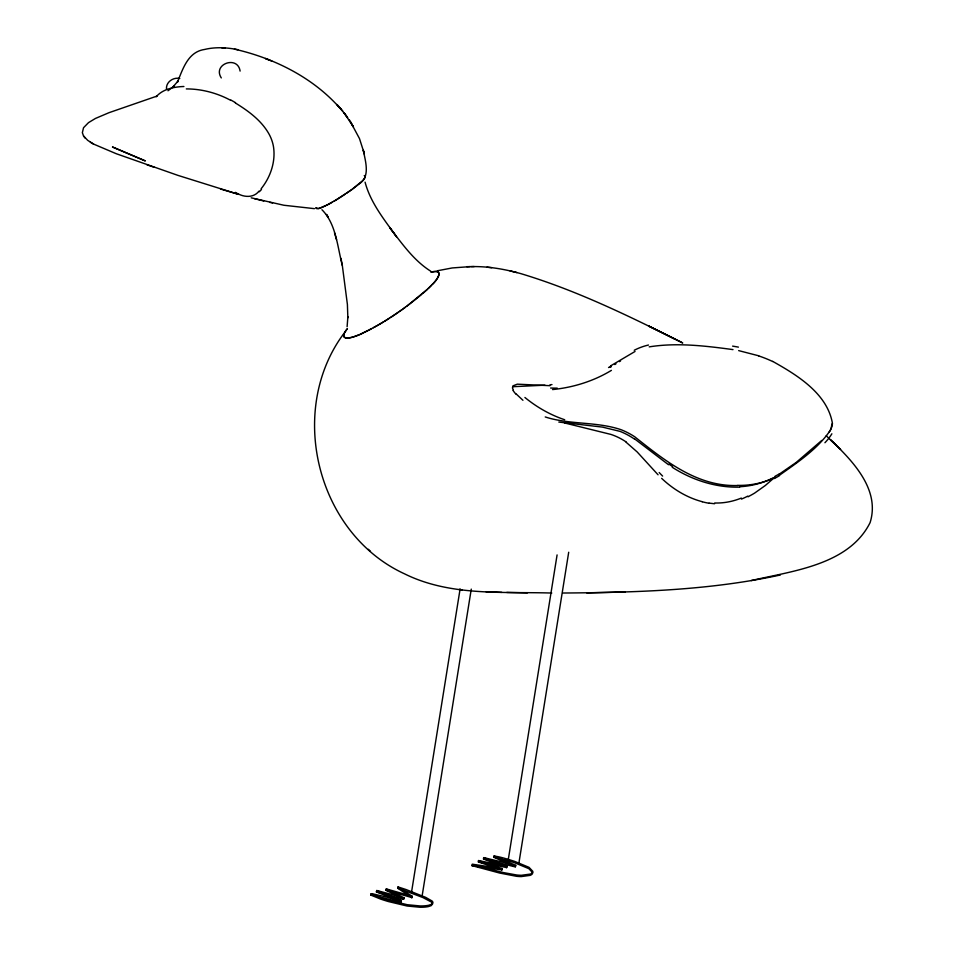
<?xml version="1.0" encoding="UTF-8"?>
<svg xmlns="http://www.w3.org/2000/svg" width="955" height="955" viewBox="0 0 955 955"><rect width="100%" height="100%" fill="white"/><g stroke="black" fill="none" stroke-linecap="round" stroke-linejoin="round"><path stroke-width="1.43" d="M364.38 154.161L363.318 150.305C365.264 160.87 370.695 176.89 359.104 183.909M347.107 326.706L347.883 316.821L347.847 317.788L347.405 304.49L342.32 265.43C337.211 245.889 336.088 223.888 321.942 209.718M370.97 895.145L371.328 893.713L373.035 893.916L401.387 900.529L401.184 901.83L399.882 901.735L370.97 895.145L380.579 899.073A87.43 23.517 9.1 0 0 388.279 901.52L407.093 906.02L419.937 907.25A23.624 6.351 9.1 0 0 428.652 906.522L431.254 905.603L432.687 903.764A16.128 4.333 9.1 0 0 431.839 902.284L422.958 897.581L399.071 888.508L397.829 888.305L412.011 897.616L385.892 890.215L386.512 888.974L412.226 896.315L400.479 888.759M371.113 895.014L371.328 893.713M401.184 901.83L376.354 891.851L377.153 890.573L404.108 897.831L386.107 888.914M397.829 888.305L398.235 886.98L406.209 889.594L425.667 897.354L432.042 900.983A16.128 4.333 9.1 0 1 432.89 902.463L431.457 904.301L428.867 905.221A23.624 6.351 9.1 0 1 420.14 905.949L407.308 904.719L388.494 900.219A87.43 23.517 9.1 0 1 380.794 897.772L371.173 893.844M398.02 888.281L398.235 886.98M400.778 901.854L400.981 900.553M376.354 891.851L402.294 898.942L403.32 899.121L403.535 897.819M403.32 899.121L404.168 897.676M411.45 892.71L460.119 588.853M411.51 897.676L411.712 896.375M412.011 897.616L412.226 896.315M422.134 895.909L471.269 589.116M475.781 865.552L503.452 872.584L516.715 874.995A16.128 4.333 9.1 0 0 521.466 875.281L530.383 874.064A23.624 6.351 9.1 0 0 532.842 871.366L529.046 867.355L514.817 861.446A87.43 23.517 9.1 0 0 507.033 859.023C490.166 853.925 488.28 856.516 506.819 860.336A87.43 23.517 9.1 0 1 514.602 862.759L528.843 868.656L532.639 872.667A23.624 6.351 9.1 0 1 530.18 875.365L521.251 876.583A16.128 4.333 9.1 0 1 516.5 876.296L499.656 873.049L471.877 865.612L472.856 864.287L502.151 868.62L485.606 862.962M471.877 865.612L501.948 869.921L478.467 861.995L478.491 860.562L506.95 866.269L489.449 859.751M478.288 861.864L506.735 867.582L483.719 859.106L483.839 857.626L515.736 865.337L494.105 856.038M483.373 858.927L483.839 857.626M494.308 857.292L494.523 855.99M501.745 870.077L502.151 868.62M506.222 867.594L506.425 866.292M506.735 867.582L506.902 866.101M508.179 860.24L557.087 554.915M483.636 858.927L513.444 866.472L515.437 866.77L515.736 865.337M518.851 863.427L568.702 552.241M376.592 890.466L381.666 892.591M343.943 333.975C342.535 342.32 355.702 335.897 359.438 334.548M403.893 899.133L385.892 890.215M344.122 333.558L346.963 329.153M343.334 334.214C286.679 411.366 317.144 533.761 404.586 573.86C450.103 596.433 502.688 591.539 551.775 593.043M828.94 432.424L829.656 431.326A29.068 24.902 14.7 0 0 831.208 428.437A21.87 18.742 19.7 0 0 832.438 423.399C827.364 393.603 797.282 375.136 772.702 361.396M515.437 866.77L493.902 857.339M347.381 328.627C334.608 343.884 357.206 336.614 363.175 332.901M261.133 188.756C270.444 177.236 275.685 161.908 273.548 147.094A62.839 48.49 2 0 0 269.286 134.524C261.718 120.688 248.539 111.055 235.36 102.973M422.337 293.794C426.575 290.463 451.655 267.878 431.075 272.247M432.09 284.59C437.474 280.46 444.612 267.722 431.35 272.175M431.409 285.306L428.127 288.541M258.996 191.131C253.744 198.055 243.991 197.434 237.186 193.304M821.742 440.446L796.219 462.423L779.101 474.253M427.243 289.389L407.152 305.91M775.412 476.724L765.349 485.474L754.665 493.067A115.066 101.743 66.1 0 1 750.32 495.538L748.04 496.803M421.334 294.665C402.664 310.184 382.43 324.139 360.274 334.19M358.65 184.291L355.153 187.085M167.984 90.773L174.49 85.807L172.771 87.12L178.167 80.912L177.32 82.333C182.906 69.07 187.813 51.845 204.657 49.445C213.896 47.213 223.554 47.38 232.913 48.789C276.89 58.434 320.45 81.044 347.644 117.692L344.098 112.881L353.434 126.872L349.291 119.769M354.627 187.49L352.431 189.126M403.189 308.811L405.398 307.2M351.87 189.532L346.641 193.197M402.067 309.611L399.811 311.199M398.677 311.987L390.583 317.418M335.79 200.132L351.488 189.806L362.446 180.853A20.974 3.665 -33.3 0 0 364.774 178.06L365.311 176.317L364.333 175.553M389.413 318.17L384.758 321.095M619.437 361.635L620.571 360.918M614.829 364.547L615.987 363.819M472.092 864.311L474.563 865.194M383.6 321.799L379.004 324.545M779.328 475.339C797.592 462.339 817.576 449.16 830.265 430.371A21.941 18.814 16 0 0 831.781 424.056M335.193 200.49L333.999 201.195M610.09 367.4L611.284 366.696M610.639 365.861L635.039 351.464M377.87 325.201L373.405 327.696M332.221 202.221L326.514 205.301M328.723 204.155L336.267 199.846A41.065 7.174 -33.3 0 0 345.507 193.972M371.232 328.878L369.108 329.988M327.995 204.537L319.185 208.393L316.642 208.644L315.723 207.748L318.194 208.62A21.129 3.689 -33.3 0 0 323.232 206.877L325.87 205.635M368.021 330.537L363.951 332.531M157.121 96.037L109.025 112.678L95.428 118.456L88.493 122.646L83.539 127.719L82.357 132.685L83.539 135.968L87.729 140.361L93.578 144.086L116.247 153.719L177.881 175.362L238.702 194.39L220.557 189.042M751.203 580.58C791.982 571.054 848.923 565.145 870.101 522.612C881.083 487.528 849.162 457.433 826.242 435.767M437.342 270.778L452.216 267.949L470.158 266.624M649.209 346.868C676.976 342.427 705.327 345.889 732.998 349.602M780.414 574.982C708.968 590.5 635.493 592.506 562.638 593.019M512.728 386.715L544.935 385.175M549.973 384.781L551.978 384.602M586.74 592.876L625.083 592.005M739.671 487.134C715.844 487.766 692.196 480.055 672.236 467.258M471.34 266.612C488.101 266.23 504.765 269.143 520.857 273.643C577.202 290.559 630.3 316.678 682.741 342.964L648.743 326.061L675.507 339.359M466.828 266.684L474.205 266.564M737.821 485.51C697.15 486.883 664.585 460.465 634.633 436.71A73.487 73.356 35 0 0 621.192 429.75C596.66 421.37 569.896 424.939 545.233 416.953M186.309 88.911C201.815 88.922 217.251 93.053 230.871 100.43M506.759 592.434L527.435 592.876M225.225 47.941L221.751 47.798M314.47 208.656L283.898 205.253L251.213 197.828M485.94 591.682L501.793 592.363M549.961 385.689L517.276 384.173L512.895 385.88L512.453 387.969L513.372 390.225M714.567 503.739L709.123 503.118M491.694 267.675L486.955 267.185M459.092 589.545L462.351 589.951M179.791 78.489C173.333 76.901 165.669 82.166 166.516 89.161M558.806 422.05L602.438 427.1L620.082 431.385A74.227 73.953 24.1 0 1 634.717 439.24M237.855 49.684L234.464 49.039M738.669 350.616L758.664 355.785M269.847 202.388L272.569 202.961M510.006 270.886L516.942 272.593M254.472 198.664L263.747 200.98M702.247 501.697C686.967 497.662 673.036 489.211 661.648 478.348M564.429 422.922L610.878 434.406A71.088 64.463 -86.4 0 1 626.325 442.081M483.636 862.353L478.491 860.562M146.951 164.785L154.376 167.352M487.599 859.118L483.588 857.626M364.488 175.589L365.335 176.544M383.826 893.403L401.387 900.529M269.704 60.237L265.526 58.506L271.996 61.192M235.384 192.373L236.291 192.85M430.753 271.22C413.634 260.452 401.816 243.286 389.628 227.505L396.528 236.756C384.352 219.769 370.48 202.711 365.085 182.166M90.379 142.247L93.578 144.086M399.417 888.114L398.032 887.004M634.836 439.049L668.512 464.727M626.193 442.308L637.188 451.966L658.067 474.79M522.934 400.288L516.273 394.045M836.317 445.34L830.373 439.73L840.603 449.411M368.308 549.28L370.445 551.345M342.738 110.947L336.9 104.477L340.947 108.966M83.539 135.968L85.305 138.236M350.449 121.763L359.474 138.571L363.807 152.084M221.297 77.916C212.213 64.057 237.783 55.008 240.099 71.088M334.501 232.841L336.53 239.633M340.971 258.387L342.32 265.43M516.058 394.248A21.786 19.721 45.9 0 1 513.05 390.416M564.703 419.746A105.874 81.7 45.5 0 1 524.916 397.483M662.627 476.079A132.626 89.818 73.1 0 1 659.177 472.522M709.099 503.261A107.318 87.299 -72.6 0 1 702.235 501.757M741.343 498.08A84.327 68.211 -67.3 0 1 714.686 502.987M747.777 496.111A89.006 76.03 -86.8 0 1 741.462 499.083M557.219 388.136A156.572 111.699 26.4 0 1 550.605 388.028M261.491 189.46A89.818 50.484 75.4 0 1 259.283 191.764M156.214 96.801A113.335 46.688 29.8 0 1 183.909 86.499M230.919 100.084A41.531 14.373 31 0 1 235.515 102.686M672.618 466.589A128.412 114.445 48.7 0 1 668.918 464.07M773.765 477.572A84.422 82.058 -58.4 0 1 739.671 486.728M779.507 475.638A101.015 99.26 31 0 1 774.266 478.562M611.403 370.373A114.206 87.012 -4.6 0 1 552.539 389.568M611.009 366.147A99.189 64.463 -9 0 1 608.55 367.544M634.239 350.258A73.857 63.126 38.3 0 1 648.481 345.03M732.592 346.128A177.451 128.447 30.2 0 1 738.406 347.119M758.652 355.893A61.227 29.163 22 0 1 772.643 361.491M831.865 433.797A62.815 53.146 7.6 0 1 824.929 442.726M779.017 474.11A99.857 97.744 22.4 0 1 775.078 476.247M775.579 477.273A84.709 83.61 52.6 0 1 737.821 485.379M145.148 160.846L112.535 147.01L145.148 160.846M328.233 217.286L326.538 214.505L328.233 217.286"/></g></svg>
